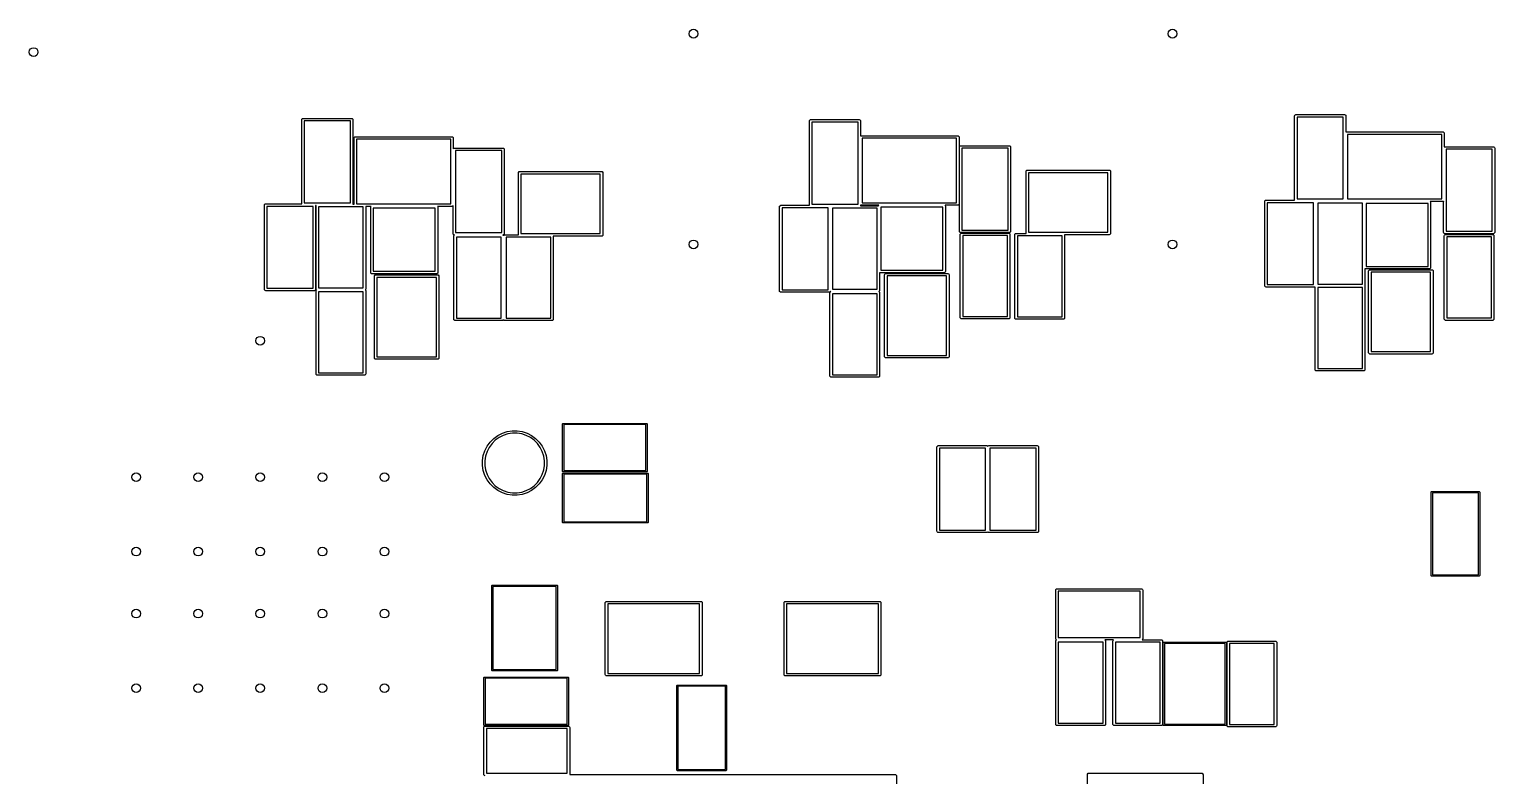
# Model space of a CAD drawing. Header units: inches. Extents: x 0.38 to 5.4, y 0.12 to 3.23.
# Drawn here: x 0.383 to 2.707, y 1.942 to 3.126 of the extents above; entities that cross this region are included whole.
import ezdxf

# ---------------------------------------------------------------- set-up
doc = ezdxf.new("R2010")
doc.units = ezdxf.units.IN
doc.header["$MEASUREMENT"] = 0
doc.layers.add('BLACK', color=250, linetype='CONTINUOUS')

msp = doc.modelspace()

# ---------------------------------------------------------------- linework, layer by layer
at = {"layer": 'BLACK', "linetype": 'CONTINUOUS'}
for p, q in [((0.8152, 2.9825), (0.8153, 2.9833)), ((0.8152, 2.8492), (0.8152, 2.9825)), ((0.8153, 2.9833), (0.8164, 2.9843)), ((0.8164, 2.9843), (0.8172, 2.9845)), ((0.8172, 2.9845), (0.8943, 2.9845)), ((0.8191, 2.9806), (0.8191, 2.8506)), ((0.8924, 2.9806), (0.8191, 2.9806)), ((0.8924, 2.8506), (0.8924, 2.9806)), ((0.8943, 2.9845), (0.8951, 2.9843)), ((0.8951, 2.9843), (0.8961, 2.9833)), ((0.8961, 2.9833), (0.8963, 2.9825)), ((0.8963, 2.9825), (0.8963, 2.8487)), ((1.6203, 2.9807), (1.6205, 2.9815)), ((1.6203, 2.8469), (1.6203, 2.9807)), ((1.6205, 2.9815), (1.6215, 2.9826)), ((1.6215, 2.9826), (1.6223, 2.9827)), ((1.6223, 2.9827), (1.6994, 2.9827)), ((1.6243, 2.9788), (1.6243, 2.8489)), ((1.6975, 2.9788), (1.6243, 2.9788)), ((1.6975, 2.8489), (1.6975, 2.9788)), ((1.6994, 2.9827), (1.7002, 2.9826)), ((1.7002, 2.9826), (1.7013, 2.9815)), ((1.7013, 2.9815), (1.7014, 2.9807)), ((1.7014, 2.9807), (1.7014, 2.9569)), ((2.39, 2.9888), (2.3901, 2.9896)), ((2.39, 2.855), (2.39, 2.9888)), ((2.3901, 2.9896), (2.3912, 2.9906)), ((2.3912, 2.9906), (2.392, 2.9908)), ((2.392, 2.9908), (2.4691, 2.9908)), ((2.3939, 2.9869), (2.3939, 2.8569)), ((2.4672, 2.9869), (2.3939, 2.9869)), ((2.4672, 2.8569), (2.4672, 2.9869)), ((2.4691, 2.9908), (2.4699, 2.9906)), ((2.4699, 2.9906), (2.471, 2.9896)), ((2.471, 2.9896), (2.4711, 2.9888)), ((2.4711, 2.9888), (2.4711, 2.963)), ((0.8981, 2.9535), (0.8982, 2.9542)), ((0.8981, 2.8484), (0.8981, 2.9535)), ((0.8982, 2.9542), (0.8993, 2.9553)), ((0.8993, 2.9553), (0.9, 2.9555)), ((0.9, 2.9555), (1.0536, 2.9555)), ((1.0536, 2.9555), (1.0543, 2.9553)), ((1.0543, 2.9553), (1.0554, 2.9542)), ((1.0554, 2.9542), (1.0556, 2.9535)), ((1.0556, 2.9535), (1.0556, 2.9366)), ((1.7014, 2.9569), (1.7015, 2.957)), ((1.7015, 2.957), (1.7022, 2.9571)), ((1.7022, 2.9571), (1.8557, 2.9571)), ((1.7042, 2.9532), (1.7042, 2.8508)), ((1.8538, 2.9532), (1.7042, 2.9532)), ((1.8538, 2.8508), (1.8538, 2.9532)), ((1.8557, 2.9571), (1.8565, 2.957)), ((1.8565, 2.957), (1.8576, 2.9559)), ((1.8576, 2.9559), (1.8577, 2.9552)), ((1.8577, 2.9552), (1.8577, 2.8489)), ((2.4711, 2.9631), (2.4719, 2.9632)), ((2.4711, 2.963), (2.4711, 2.9631)), ((2.4719, 2.9632), (2.6254, 2.9632)), ((2.4739, 2.9593), (2.4739, 2.8569)), ((2.6235, 2.9593), (2.4739, 2.9593)), ((2.6235, 2.8569), (2.6235, 2.9593)), ((2.6254, 2.9632), (2.6262, 2.9631)), ((2.6262, 2.9631), (2.6273, 2.962)), ((2.6273, 2.962), (2.6274, 2.9613)), ((2.6274, 2.9613), (2.6274, 2.9394)), ((0.902, 2.9515), (0.902, 2.8492)), ((1.0516, 2.9515), (0.902, 2.9515)), ((1.0516, 2.8492), (1.0516, 2.9515)), ((1.0556, 2.9366), (1.0566, 2.9376)), ((1.0566, 2.9376), (1.0573, 2.9377)), ((1.0573, 2.9377), (1.1345, 2.9377)), ((1.0593, 2.9338), (1.0593, 2.8039)), ((1.1325, 2.9338), (1.0593, 2.9338)), ((1.1325, 2.8039), (1.1325, 2.9338)), ((1.1345, 2.9377), (1.1352, 2.9376)), ((1.1352, 2.9376), (1.1363, 2.9365)), ((1.1363, 2.9365), (1.1365, 2.9358)), ((1.1365, 2.9358), (1.1365, 2.8019)), ((1.8585, 2.9394), (1.8587, 2.9402)), ((1.8585, 2.8056), (1.8585, 2.9394)), ((1.8587, 2.9402), (1.8597, 2.9412)), ((1.8597, 2.9412), (1.8605, 2.9414)), ((1.8605, 2.9414), (1.9376, 2.9414)), ((1.8624, 2.9374), (1.8624, 2.8075)), ((1.9357, 2.9374), (1.8624, 2.9374)), ((1.9357, 2.8075), (1.9357, 2.9374)), ((1.9376, 2.9414), (1.9384, 2.9412)), ((1.9384, 2.9412), (1.9395, 2.9402)), ((1.9395, 2.9402), (1.9396, 2.9394)), ((1.9396, 2.9394), (1.9396, 2.8056)), ((2.6274, 2.9395), (2.6282, 2.9396)), ((2.6274, 2.9394), (2.6274, 2.9395)), ((2.6282, 2.9396), (2.7054, 2.9396)), ((2.6302, 2.9357), (2.6302, 2.8057)), ((2.7034, 2.9357), (2.6302, 2.9357)), ((2.7034, 2.8057), (2.7034, 2.9357)), ((2.7054, 2.9396), (2.7061, 2.9395)), ((2.7061, 2.9395), (2.7072, 2.9384)), ((2.7072, 2.9384), (2.7073, 2.9376)), ((2.7073, 2.9376), (2.7073, 2.8038)), ((1.1589, 2.8984), (1.159, 2.8991)), ((1.1589, 2.8001), (1.1589, 2.8984)), ((1.159, 2.8991), (1.1601, 2.9002)), ((1.1601, 2.9002), (1.1609, 2.9003)), ((1.1609, 2.9003), (1.2908, 2.9003)), ((1.1628, 2.8964), (1.1628, 2.8019)), ((1.2888, 2.8964), (1.1628, 2.8964)), ((1.2888, 2.8019), (1.2888, 2.8964)), ((1.2908, 2.9003), (1.2915, 2.9002)), ((1.2915, 2.9002), (1.2926, 2.8991)), ((1.2926, 2.8991), (1.2928, 2.8984)), ((1.2928, 2.8984), (1.2928, 2.7999)), ((1.964, 2.9005), (1.9642, 2.9013)), ((1.964, 2.8023), (1.964, 2.9005)), ((1.9642, 2.9013), (1.9652, 2.9024)), ((1.9652, 2.9024), (1.966, 2.9025)), ((1.966, 2.9025), (2.0959, 2.9025)), ((1.968, 2.8986), (1.968, 2.8041)), ((2.0939, 2.8986), (1.968, 2.8986)), ((2.0939, 2.8041), (2.0939, 2.8986)), ((2.0959, 2.9025), (2.0967, 2.9024)), ((2.0967, 2.9024), (2.0977, 2.9013)), ((2.0977, 2.9013), (2.0979, 2.9005)), ((2.0979, 2.9005), (2.0979, 2.8021)), ((0.7561, 2.8472), (0.7563, 2.8479)), ((0.7561, 2.7133), (0.7561, 2.8472)), ((0.7563, 2.8479), (0.7574, 2.849)), ((0.7574, 2.849), (0.7581, 2.8492)), ((0.7581, 2.8492), (0.8152, 2.8492)), ((0.7601, 2.8452), (0.7601, 2.7153)), ((0.8333, 2.8452), (0.7601, 2.8452)), ((0.8191, 2.8506), (0.8924, 2.8506)), ((0.8333, 2.7153), (0.8333, 2.8452)), ((0.8381, 2.8467), (0.8372, 2.8467)), ((0.8372, 2.8467), (0.8372, 2.7133)), ((0.838, 2.8464), (0.8381, 2.8467)), ((0.838, 2.7141), (0.838, 2.8464)), ((0.842, 2.8444), (0.842, 2.7161)), ((0.9128, 2.8444), (0.842, 2.8444)), ((0.8963, 2.8487), (0.8962, 2.8484)), ((0.8962, 2.8484), (0.8981, 2.8484)), ((0.902, 2.8492), (1.0516, 2.8492)), ((0.9128, 2.7161), (0.9128, 2.8444)), ((0.9252, 2.8452), (0.9168, 2.8452)), ((0.9168, 2.8452), (0.9168, 2.7141)), ((0.9246, 2.844), (0.9248, 2.8448)), ((0.9246, 2.7401), (0.9246, 2.844)), ((0.9248, 2.8448), (0.9252, 2.8452)), ((0.9286, 2.8421), (0.9286, 2.7421)), ((1.027, 2.8421), (0.9286, 2.8421)), ((1.027, 2.7421), (1.027, 2.8421)), ((1.0536, 2.8452), (1.0304, 2.8452)), ((1.0304, 2.8452), (1.0308, 2.8448)), ((1.0308, 2.8448), (1.0309, 2.844)), ((1.0309, 2.844), (1.0309, 2.7401)), ((1.0543, 2.8454), (1.0536, 2.8452)), ((1.0554, 2.8464), (1.0543, 2.8454)), ((1.0554, 2.8019), (1.0554, 2.8464)), ((1.5731, 2.8449), (1.5732, 2.8457)), ((1.5731, 2.7111), (1.5731, 2.8449)), ((1.5732, 2.8457), (1.5743, 2.8467)), ((1.5743, 2.8467), (1.575, 2.8469)), ((1.575, 2.8469), (1.6203, 2.8469)), ((1.577, 2.843), (1.577, 2.713)), ((1.6502, 2.843), (1.577, 2.843)), ((1.6243, 2.8489), (1.6975, 2.8489)), ((1.6502, 2.713), (1.6502, 2.843)), ((1.6569, 2.8422), (1.6569, 2.7138)), ((1.7278, 2.8422), (1.6569, 2.8422)), ((1.7013, 2.8461), (1.7012, 2.8461)), ((1.7012, 2.8461), (1.7298, 2.8461)), ((1.7014, 2.8469), (1.7013, 2.8461)), ((1.7015, 2.847), (1.7014, 2.8471)), ((1.7014, 2.8471), (1.7014, 2.8469)), ((1.7022, 2.8469), (1.7015, 2.847)), ((1.7303, 2.8469), (1.7022, 2.8469)), ((1.7042, 2.8508), (1.8538, 2.8508)), ((1.7278, 2.7138), (1.7278, 2.8422)), ((1.7298, 2.8461), (1.7299, 2.8465)), ((1.7298, 2.8461), (1.7298, 2.8461)), ((1.7299, 2.8465), (1.7303, 2.8469)), ((1.7337, 2.8437), (1.7337, 2.7437)), ((1.8321, 2.8437), (1.7337, 2.8437)), ((1.8321, 2.7437), (1.8321, 2.8437)), ((1.8557, 2.8469), (1.8355, 2.8469)), ((1.8355, 2.8469), (1.8359, 2.8465)), ((1.8359, 2.8465), (1.8361, 2.8457)), ((1.8361, 2.8457), (1.8361, 2.7418)), ((1.8565, 2.847), (1.8557, 2.8469)), ((1.8576, 2.8481), (1.8565, 2.847)), ((1.8577, 2.8489), (1.8576, 2.8481)), ((2.3428, 2.853), (2.3429, 2.8537)), ((2.3428, 2.7191), (2.3428, 2.853)), ((2.3429, 2.8537), (2.344, 2.8548)), ((2.344, 2.8548), (2.3447, 2.855)), ((2.3447, 2.855), (2.39, 2.855)), ((2.3467, 2.851), (2.3467, 2.7211)), ((2.4199, 2.851), (2.3467, 2.851)), ((2.3939, 2.8569), (2.4672, 2.8569)), ((2.4199, 2.7211), (2.4199, 2.851)), ((2.4266, 2.8502), (2.4266, 2.7219)), ((2.4975, 2.8502), (2.4266, 2.8502)), ((2.4739, 2.8569), (2.6235, 2.8569)), ((2.4975, 2.7219), (2.4975, 2.8502)), ((2.5034, 2.8498), (2.5034, 2.7498)), ((2.6018, 2.8498), (2.5034, 2.8498)), ((2.6018, 2.7498), (2.6018, 2.8498)), ((2.6254, 2.853), (2.6052, 2.853)), ((2.6052, 2.853), (2.6056, 2.8526)), ((2.6056, 2.8526), (2.6057, 2.8518)), ((2.6057, 2.8518), (2.6057, 2.7479)), ((2.6262, 2.8531), (2.6254, 2.853)), ((2.6262, 2.8038), (2.6262, 2.8532)), ((2.6262, 2.8532), (2.6262, 2.8531)), ((1.0555, 2.8012), (1.0554, 2.8019)), ((1.0566, 2.8001), (1.0555, 2.8012)), ((1.0565, 2.7982), (1.0567, 2.7989)), ((1.0565, 2.6659), (1.0565, 2.7982)), ((1.0573, 2.7999), (1.0566, 2.8001)), ((1.0567, 2.7989), (1.0577, 2.7999)), ((1.0577, 2.7999), (1.0573, 2.7999)), ((1.0593, 2.8039), (1.1325, 2.8039)), ((1.0605, 2.7962), (1.0605, 2.6679)), ((1.1313, 2.7962), (1.0605, 2.7962)), ((1.1313, 2.6679), (1.1313, 2.7962)), ((1.1345, 2.7999), (1.1341, 2.7999)), ((1.1341, 2.7999), (1.1351, 2.7989)), ((1.1352, 2.8001), (1.1345, 2.7999)), ((1.1351, 2.7989), (1.1353, 2.7982)), ((1.1363, 2.8012), (1.1352, 2.8001)), ((1.1353, 2.7982), (1.1354, 2.7989)), ((1.1354, 2.7989), (1.1365, 2.8)), ((1.1365, 2.8019), (1.1363, 2.8012)), ((1.1365, 2.8), (1.1372, 2.8001)), ((1.1372, 2.8001), (1.1589, 2.8001)), ((1.1392, 2.7962), (1.1392, 2.6679)), ((1.2101, 2.7962), (1.1392, 2.7962)), ((1.1628, 2.8019), (1.2888, 2.8019)), ((1.2101, 2.6679), (1.2101, 2.7962)), ((1.2908, 2.798), (1.214, 2.798)), ((1.214, 2.798), (1.214, 2.6659)), ((1.2915, 2.7981), (1.2908, 2.798)), ((1.2926, 2.7992), (1.2915, 2.7981)), ((1.2928, 2.7999), (1.2926, 2.7992)), ((1.8587, 2.8048), (1.8585, 2.8056)), ((1.8597, 2.8037), (1.8587, 2.8048)), ((1.8605, 2.8036), (1.8597, 2.8037)), ((1.8597, 2.8008), (1.8598, 2.8016)), ((1.8597, 2.6685), (1.8597, 2.8008)), ((1.8598, 2.8016), (1.8609, 2.8026)), ((1.9376, 2.8036), (1.8605, 2.8036)), ((1.8609, 2.8026), (1.8617, 2.8028)), ((1.8617, 2.8028), (1.9365, 2.8028)), ((1.8624, 2.8075), (1.9357, 2.8075)), ((1.8636, 2.7989), (1.8636, 2.6705)), ((1.9345, 2.7989), (1.8636, 2.7989)), ((1.9345, 2.6705), (1.9345, 2.7989)), ((1.9365, 2.8028), (1.9372, 2.8026)), ((1.9372, 2.8026), (1.9383, 2.8016)), ((1.9384, 2.8037), (1.9376, 2.8036)), ((1.9383, 2.8016), (1.9384, 2.8008)), ((1.9395, 2.8048), (1.9384, 2.8037)), ((1.9384, 2.8008), (1.9384, 2.6685)), ((1.9396, 2.8056), (1.9395, 2.8048)), ((1.9463, 2.8003), (1.9464, 2.8011)), ((1.9463, 2.6681), (1.9463, 2.8003)), ((1.9464, 2.8011), (1.9475, 2.8022)), ((1.9475, 2.8022), (1.9483, 2.8023)), ((1.9483, 2.8023), (1.964, 2.8023)), ((1.9502, 2.7984), (1.9502, 2.67)), ((2.0211, 2.7984), (1.9502, 2.7984)), ((1.968, 2.8041), (2.0939, 2.8041)), ((2.0211, 2.67), (2.0211, 2.7984)), ((2.0959, 2.8001), (2.025, 2.8001)), ((2.025, 2.8001), (2.025, 2.6681)), ((2.0967, 2.8003), (2.0959, 2.8001)), ((2.0977, 2.8014), (2.0967, 2.8003)), ((2.0979, 2.8021), (2.0977, 2.8014)), ((2.6264, 2.803), (2.6262, 2.8038)), ((2.6274, 2.802), (2.6264, 2.803)), ((2.6282, 2.8018), (2.6274, 2.802)), ((2.6274, 2.7986), (2.6276, 2.7993)), ((2.6274, 2.6663), (2.6274, 2.7986)), ((2.6276, 2.7993), (2.6286, 2.8004)), ((2.7054, 2.8018), (2.6282, 2.8018)), ((2.6286, 2.8004), (2.6294, 2.8005)), ((2.6294, 2.8005), (2.7042, 2.8005)), ((2.6302, 2.8057), (2.7034, 2.8057)), ((2.6313, 2.7966), (2.6313, 2.6682)), ((2.7022, 2.7966), (2.6313, 2.7966)), ((2.7022, 2.6682), (2.7022, 2.7966)), ((2.7042, 2.8005), (2.7049, 2.8004)), ((2.7049, 2.8004), (2.706, 2.7993)), ((2.7061, 2.802), (2.7054, 2.8018)), ((2.706, 2.7993), (2.7061, 2.7986)), ((2.7072, 2.803), (2.7061, 2.802)), ((2.7061, 2.7986), (2.7061, 2.6663)), ((2.7073, 2.8038), (2.7072, 2.803)), ((1.7337, 2.7437), (1.8321, 2.7437)), ((2.6038, 2.7459), (2.5014, 2.7459)), ((2.5014, 2.7459), (2.5014, 2.7199)), ((2.5034, 2.7498), (2.6018, 2.7498)), ((2.5073, 2.7428), (2.5075, 2.7435)), ((2.5073, 2.6128), (2.5073, 2.7428)), ((2.5075, 2.7435), (2.5085, 2.7446)), ((2.5085, 2.7446), (2.5093, 2.7447)), ((2.5093, 2.7447), (2.6077, 2.7447)), ((2.6045, 2.7461), (2.6038, 2.7459)), ((2.6056, 2.7471), (2.6045, 2.7461)), ((2.6057, 2.7479), (2.6056, 2.7471)), ((2.6077, 2.7447), (2.6085, 2.7446)), ((2.6085, 2.7446), (2.6095, 2.7435)), ((2.6095, 2.7435), (2.6097, 2.7428)), ((2.6097, 2.7428), (2.6097, 2.6128)), ((0.9248, 2.7393), (0.9246, 2.7401)), ((0.9259, 2.7383), (0.9248, 2.7393)), ((0.9266, 2.7381), (0.9259, 2.7383)), ((1.029, 2.7381), (0.9266, 2.7381)), ((0.9286, 2.7421), (1.027, 2.7421)), ((0.9306, 2.7345), (0.9307, 2.7352)), ((0.9306, 2.6046), (0.9306, 2.7345)), ((0.9307, 2.7352), (0.9318, 2.7363)), ((0.9318, 2.7363), (0.9325, 2.7365)), ((0.9325, 2.7365), (1.0309, 2.7365)), ((0.9345, 2.7325), (0.9345, 2.6065)), ((1.029, 2.7325), (0.9345, 2.7325)), ((1.0297, 2.7383), (1.029, 2.7381)), ((1.029, 2.6065), (1.029, 2.7325)), ((1.0308, 2.7393), (1.0297, 2.7383)), ((1.0309, 2.7401), (1.0308, 2.7393)), ((1.0309, 2.7365), (1.0317, 2.7363)), ((1.0317, 2.7363), (1.0328, 2.7352)), ((1.0328, 2.7352), (1.0329, 2.7345)), ((1.0329, 2.7345), (1.0329, 2.6046)), ((1.8341, 2.7398), (1.7317, 2.7398)), ((1.7317, 2.7398), (1.7317, 2.7119)), ((1.7396, 2.7367), (1.7398, 2.7374)), ((1.7396, 2.6067), (1.7396, 2.7367)), ((1.7398, 2.7374), (1.7408, 2.7385)), ((1.7408, 2.7385), (1.7416, 2.7386)), ((1.7416, 2.7386), (1.84, 2.7386)), ((1.7435, 2.7347), (1.7435, 2.6087)), ((1.838, 2.7347), (1.7435, 2.7347)), ((1.8348, 2.74), (1.8341, 2.7398)), ((1.8359, 2.741), (1.8348, 2.74)), ((1.8361, 2.7418), (1.8359, 2.741)), ((1.838, 2.6087), (1.838, 2.7347)), ((1.84, 2.7386), (1.8408, 2.7385)), ((1.8408, 2.7385), (1.8418, 2.7374)), ((1.8418, 2.7374), (1.842, 2.7367)), ((1.842, 2.7367), (1.842, 2.6067)), ((2.3467, 2.7211), (2.4199, 2.7211)), ((2.4266, 2.7219), (2.4975, 2.7219)), ((2.5014, 2.7199), (2.5013, 2.7192)), ((2.5113, 2.7408), (2.5113, 2.6148)), ((2.6057, 2.7408), (2.5113, 2.7408)), ((2.6057, 2.6148), (2.6057, 2.7408)), ((0.7563, 2.7126), (0.7561, 2.7133)), ((0.7574, 2.7115), (0.7563, 2.7126)), ((0.7581, 2.7114), (0.7574, 2.7115)), ((0.8353, 2.7114), (0.7581, 2.7114)), ((0.7601, 2.7153), (0.8333, 2.7153)), ((0.836, 2.7115), (0.8353, 2.7114)), ((0.8371, 2.7126), (0.836, 2.7115)), ((0.8372, 2.7133), (0.8371, 2.7126)), ((0.8382, 2.7134), (0.838, 2.7141)), ((0.838, 2.7116), (0.8382, 2.7123)), ((0.838, 2.5793), (0.838, 2.7116)), ((0.8387, 2.7128), (0.8382, 2.7134)), ((0.8382, 2.7123), (0.8387, 2.7128)), ((0.842, 2.7161), (0.9128, 2.7161)), ((0.842, 2.7096), (0.842, 2.5812)), ((0.9128, 2.7096), (0.842, 2.7096)), ((0.9128, 2.5812), (0.9128, 2.7096)), ((0.9166, 2.7134), (0.9161, 2.7128)), ((0.9161, 2.7128), (0.9166, 2.7123)), ((0.9168, 2.7141), (0.9166, 2.7134)), ((0.9166, 2.7123), (0.9168, 2.7116)), ((0.9168, 2.7116), (0.9168, 2.5793)), ((1.5732, 2.7103), (1.5731, 2.7111)), ((1.5743, 2.7092), (1.5732, 2.7103)), ((1.575, 2.7091), (1.5743, 2.7092)), ((1.6522, 2.7091), (1.575, 2.7091)), ((1.577, 2.713), (1.6502, 2.713)), ((1.653, 2.7092), (1.6522, 2.7091)), ((1.654, 2.7103), (1.653, 2.7092)), ((1.653, 2.7083), (1.6531, 2.7091)), ((1.653, 2.576), (1.653, 2.7083)), ((1.6531, 2.7091), (1.6542, 2.7101)), ((1.6542, 2.7101), (1.654, 2.7103)), ((1.6569, 2.7138), (1.7278, 2.7138)), ((1.6569, 2.7063), (1.6569, 2.578)), ((1.7278, 2.7063), (1.6569, 2.7063)), ((1.7278, 2.578), (1.7278, 2.7063)), ((1.7316, 2.7111), (1.7306, 2.7101)), ((1.7306, 2.7101), (1.7316, 2.7091)), ((1.7317, 2.7119), (1.7316, 2.7111)), ((1.7316, 2.7091), (1.7317, 2.7083)), ((1.7317, 2.7083), (1.7317, 2.576)), ((2.3429, 2.7184), (2.3428, 2.7191)), ((2.344, 2.7173), (2.3429, 2.7184)), ((2.3447, 2.7172), (2.344, 2.7173)), ((2.4219, 2.7172), (2.3447, 2.7172)), ((2.4226, 2.7173), (2.4219, 2.7172)), ((2.4227, 2.7173), (2.4226, 2.7173)), ((2.4227, 2.5861), (2.4227, 2.7173)), ((2.4266, 2.7164), (2.4266, 2.588)), ((2.4975, 2.7164), (2.4266, 2.7164)), ((2.4975, 2.588), (2.4975, 2.7164)), ((2.5013, 2.7192), (2.5012, 2.7191)), ((2.5012, 2.7191), (2.5013, 2.7191)), ((2.5013, 2.7191), (2.5014, 2.7183)), ((2.5014, 2.7183), (2.5014, 2.5861)), ((1.0567, 2.6651), (1.0565, 2.6659)), ((1.0578, 2.6641), (1.0567, 2.6651)), ((1.0585, 2.6639), (1.0578, 2.6641)), ((1.1333, 2.6639), (1.0585, 2.6639)), ((1.0605, 2.6679), (1.1313, 2.6679)), ((1.1341, 2.6641), (1.1333, 2.6639)), ((1.1351, 2.6651), (1.1341, 2.6641)), ((1.1353, 2.6659), (1.1351, 2.6651)), ((1.1354, 2.6651), (1.1353, 2.6659)), ((1.1365, 2.6641), (1.1354, 2.6651)), ((1.1372, 2.6639), (1.1365, 2.6641)), ((1.212, 2.6639), (1.1372, 2.6639)), ((1.1392, 2.6679), (1.2101, 2.6679)), ((1.2128, 2.6641), (1.212, 2.6639)), ((1.2139, 2.6651), (1.2128, 2.6641)), ((1.214, 2.6659), (1.2139, 2.6651)), ((1.8598, 2.6678), (1.8597, 2.6685)), ((1.8609, 2.6667), (1.8598, 2.6678)), ((1.8617, 2.6666), (1.8609, 2.6667)), ((1.9365, 2.6666), (1.8617, 2.6666)), ((1.8636, 2.6705), (1.9345, 2.6705)), ((1.9372, 2.6667), (1.9365, 2.6666)), ((1.9383, 2.6678), (1.9372, 2.6667)), ((1.9384, 2.6685), (1.9383, 2.6678)), ((1.9464, 2.6673), (1.9463, 2.6681)), ((1.9475, 2.6662), (1.9464, 2.6673)), ((1.9483, 2.6661), (1.9475, 2.6662)), ((2.0231, 2.6661), (1.9483, 2.6661)), ((1.9502, 2.67), (2.0211, 2.67)), ((2.0238, 2.6662), (2.0231, 2.6661)), ((2.0249, 2.6673), (2.0238, 2.6662)), ((2.025, 2.6681), (2.0249, 2.6673)), ((2.6276, 2.6655), (2.6274, 2.6663)), ((2.6286, 2.6645), (2.6276, 2.6655)), ((2.6294, 2.6643), (2.6286, 2.6645)), ((2.7042, 2.6643), (2.6294, 2.6643)), ((2.6313, 2.6682), (2.7022, 2.6682)), ((2.7049, 2.6645), (2.7042, 2.6643)), ((2.706, 2.6655), (2.7049, 2.6645)), ((2.7061, 2.6663), (2.706, 2.6655)), ((0.9307, 2.6038), (0.9306, 2.6046)), ((0.9318, 2.6027), (0.9307, 2.6038)), ((0.9345, 2.6065), (1.029, 2.6065)), ((1.0328, 2.6038), (1.0317, 2.6027)), ((1.0329, 2.6046), (1.0328, 2.6038)), ((1.7398, 2.606), (1.7396, 2.6067)), ((1.7408, 2.6049), (1.7398, 2.606)), ((1.7416, 2.6048), (1.7408, 2.6049)), ((1.84, 2.6048), (1.7416, 2.6048)), ((1.7435, 2.6087), (1.838, 2.6087)), ((1.8408, 2.6049), (1.84, 2.6048)), ((1.8418, 2.606), (1.8408, 2.6049)), ((1.842, 2.6067), (1.8418, 2.606)), ((2.5075, 2.6121), (2.5073, 2.6128)), ((2.5085, 2.611), (2.5075, 2.6121)), ((2.5093, 2.6109), (2.5085, 2.611)), ((2.6077, 2.6109), (2.5093, 2.6109)), ((2.5113, 2.6148), (2.6057, 2.6148)), ((2.6085, 2.611), (2.6077, 2.6109)), ((2.6095, 2.6121), (2.6085, 2.611)), ((2.6097, 2.6128), (2.6095, 2.6121)), ((0.842, 2.5812), (0.9128, 2.5812)), ((0.9325, 2.6026), (0.9318, 2.6027)), ((1.0309, 2.6026), (0.9325, 2.6026)), ((1.0317, 2.6027), (1.0309, 2.6026)), ((2.4228, 2.5853), (2.4227, 2.5861)), ((2.4239, 2.5842), (2.4228, 2.5853)), ((2.4246, 2.5841), (2.4239, 2.5842)), ((2.4994, 2.5841), (2.4246, 2.5841)), ((2.4266, 2.588), (2.4975, 2.588)), ((2.5002, 2.5842), (2.4994, 2.5841)), ((2.5013, 2.5853), (2.5002, 2.5842)), ((2.5014, 2.5861), (2.5013, 2.5853)), ((0.8382, 2.5785), (0.838, 2.5793)), ((0.8392, 2.5775), (0.8382, 2.5785)), ((0.84, 2.5773), (0.8392, 2.5775)), ((0.9148, 2.5773), (0.84, 2.5773)), ((0.9156, 2.5775), (0.9148, 2.5773)), ((0.9166, 2.5785), (0.9156, 2.5775)), ((0.9168, 2.5793), (0.9166, 2.5785)), ((1.6531, 2.5753), (1.653, 2.576)), ((1.6542, 2.5742), (1.6531, 2.5753)), ((1.655, 2.5741), (1.6542, 2.5742)), ((1.7298, 2.5741), (1.655, 2.5741)), ((1.6569, 2.578), (1.7278, 2.578)), ((1.7305, 2.5742), (1.7298, 2.5741)), ((1.7316, 2.5753), (1.7305, 2.5742)), ((1.7317, 2.576), (1.7316, 2.5753)), ((1.1334, 2.4853), (1.141, 2.4878)), ((1.141, 2.4878), (1.149, 2.4891)), ((1.149, 2.4891), (1.157, 2.4891)), ((1.157, 2.4891), (1.1649, 2.4878)), ((1.1649, 2.4878), (1.1726, 2.4853)), ((1.2288, 2.4998), (1.2289, 2.5002)), ((1.2288, 2.425), (1.2288, 2.4998)), ((1.2289, 2.5002), (1.2294, 2.5008)), ((1.2294, 2.5008), (1.2298, 2.5008)), ((1.2298, 2.5008), (1.362, 2.5008)), ((1.2307, 2.4989), (1.2307, 2.426)), ((1.3611, 2.4989), (1.2307, 2.4989)), ((1.3611, 2.426), (1.3611, 2.4989)), ((1.362, 2.5008), (1.3624, 2.5008)), ((1.3624, 2.5008), (1.363, 2.5002)), ((1.363, 2.5002), (1.363, 2.4998)), ((1.363, 2.4998), (1.363, 2.425)), ((1.1057, 2.4576), (1.1094, 2.4648)), ((1.1094, 2.4648), (1.1141, 2.4713)), ((1.117, 2.4688), (1.1126, 2.4628)), ((1.1141, 2.4713), (1.1198, 2.4769)), ((1.1222, 2.4741), (1.117, 2.4688)), ((1.1198, 2.4769), (1.1263, 2.4817)), ((1.1282, 2.4784), (1.1222, 2.4741)), ((1.1263, 2.4817), (1.1334, 2.4853)), ((1.1349, 2.4818), (1.1282, 2.4784)), ((1.1419, 2.4841), (1.1349, 2.4818)), ((1.1493, 2.4853), (1.1419, 2.4841)), ((1.1567, 2.4853), (1.1493, 2.4853)), ((1.1641, 2.4841), (1.1567, 2.4853)), ((1.1711, 2.4818), (1.1641, 2.4841)), ((1.1778, 2.4784), (1.1711, 2.4818)), ((1.1726, 2.4853), (1.1797, 2.4817)), ((1.1838, 2.4741), (1.1778, 2.4784)), ((1.1797, 2.4817), (1.1862, 2.4769)), ((1.189, 2.4688), (1.1838, 2.4741)), ((1.1862, 2.4769), (1.1919, 2.4713)), ((1.1934, 2.4628), (1.189, 2.4688)), ((1.1919, 2.4713), (1.1966, 2.4648)), ((1.1966, 2.4648), (1.2003, 2.4576)), ((1.8227, 2.4636), (1.8228, 2.4644)), ((1.8228, 2.4644), (1.8239, 2.4654)), ((1.8239, 2.4654), (1.8246, 2.4656)), ((1.8246, 2.4656), (1.9018, 2.4656)), ((1.9018, 2.4656), (1.9026, 2.4654)), ((1.9026, 2.4654), (1.9033, 2.4647)), ((1.9033, 2.4647), (1.904, 2.4654)), ((1.904, 2.4654), (1.9048, 2.4656)), ((1.9048, 2.4656), (1.9819, 2.4656)), ((1.9819, 2.4656), (1.9827, 2.4654)), ((1.9827, 2.4654), (1.9837, 2.4644)), ((1.9837, 2.4644), (1.9839, 2.4636)), ((1.102, 2.442), (1.1032, 2.45)), ((1.102, 2.4417), (1.102, 2.442)), ((1.102, 2.434), (1.102, 2.4417)), ((1.1032, 2.45), (1.1057, 2.4576)), ((1.1069, 2.4491), (1.1057, 2.4417)), ((1.1057, 2.4417), (1.1057, 2.4343)), ((1.1092, 2.4562), (1.1069, 2.4491)), ((1.1126, 2.4628), (1.1092, 2.4562)), ((1.1968, 2.4562), (1.1934, 2.4628)), ((1.1991, 2.4491), (1.1968, 2.4562)), ((1.2002, 2.4417), (1.1991, 2.4491)), ((1.2002, 2.4343), (1.2002, 2.4417)), ((1.2003, 2.4576), (1.2028, 2.45)), ((1.2028, 2.45), (1.204, 2.442)), ((1.204, 2.442), (1.204, 2.434)), ((1.8227, 2.3298), (1.8227, 2.4636)), ((1.8266, 2.4617), (1.8266, 2.3317)), ((1.8998, 2.4617), (1.8266, 2.4617)), ((1.8998, 2.3317), (1.8998, 2.4617)), ((1.9067, 2.4617), (1.9067, 2.3317)), ((1.98, 2.4617), (1.9067, 2.4617)), ((1.98, 2.3317), (1.98, 2.4617)), ((1.9839, 2.4636), (1.9839, 2.3298)), ((1.1032, 2.4261), (1.102, 2.434)), ((1.1057, 2.4184), (1.1032, 2.4261)), ((1.1057, 2.4343), (1.1069, 2.427)), ((1.1094, 2.4113), (1.1057, 2.4184)), ((1.1069, 2.427), (1.1092, 2.4199)), ((1.1092, 2.4199), (1.1126, 2.4133)), ((1.1934, 2.4133), (1.1968, 2.4199)), ((1.2003, 2.4184), (1.1966, 2.4113)), ((1.1968, 2.4199), (1.1991, 2.427)), ((1.1991, 2.427), (1.2002, 2.4343)), ((1.2028, 2.4261), (1.2003, 2.4184)), ((1.204, 2.434), (1.2028, 2.4261)), ((1.2289, 2.4247), (1.2288, 2.425)), ((1.2288, 2.4211), (1.2289, 2.4215)), ((1.2288, 2.3439), (1.2288, 2.4211)), ((1.2294, 2.4241), (1.2289, 2.4247)), ((1.2289, 2.4215), (1.2294, 2.422)), ((1.2298, 2.4241), (1.2294, 2.4241)), ((1.2294, 2.422), (1.2298, 2.4221)), ((1.362, 2.4241), (1.2298, 2.4241)), ((1.2298, 2.4221), (1.3636, 2.4221)), ((1.2307, 2.426), (1.3611, 2.426)), ((1.2307, 2.4201), (1.2307, 2.3449)), ((1.3626, 2.4201), (1.2307, 2.4201)), ((1.3624, 2.4241), (1.362, 2.4241)), ((1.363, 2.4247), (1.3624, 2.4241)), ((1.3626, 2.3449), (1.3626, 2.4201)), ((1.363, 2.425), (1.363, 2.4247)), ((1.3636, 2.4221), (1.364, 2.422)), ((1.364, 2.422), (1.3645, 2.4215)), ((1.3645, 2.4215), (1.3646, 2.4211)), ((1.3646, 2.4211), (1.3646, 2.3439)), ((1.1141, 2.4048), (1.1094, 2.4113)), ((1.1126, 2.4133), (1.117, 2.4073)), ((1.1198, 2.3991), (1.1141, 2.4048)), ((1.117, 2.4073), (1.1222, 2.402)), ((1.1263, 2.3944), (1.1198, 2.3991)), ((1.1222, 2.402), (1.1282, 2.3976)), ((1.1334, 2.3907), (1.1263, 2.3944)), ((1.1282, 2.3976), (1.1349, 2.3942)), ((1.1349, 2.3942), (1.1419, 2.392)), ((1.1641, 2.392), (1.1711, 2.3942)), ((1.1711, 2.3942), (1.1778, 2.3976)), ((1.1797, 2.3944), (1.1726, 2.3907)), ((1.1778, 2.3976), (1.1838, 2.402)), ((1.1862, 2.3991), (1.1797, 2.3944)), ((1.1838, 2.402), (1.189, 2.4073)), ((1.1919, 2.4048), (1.1862, 2.3991)), ((1.189, 2.4073), (1.1934, 2.4133)), ((1.1966, 2.4113), (1.1919, 2.4048)), ((1.141, 2.3883), (1.1334, 2.3907)), ((1.149, 2.387), (1.141, 2.3883)), ((1.1419, 2.392), (1.1493, 2.3908)), ((1.157, 2.387), (1.149, 2.387)), ((1.1493, 2.3908), (1.1567, 2.3908)), ((1.1567, 2.3908), (1.1641, 2.392)), ((1.1649, 2.3883), (1.157, 2.387)), ((1.1726, 2.3907), (1.1649, 2.3883)), ((2.6067, 2.392), (2.6068, 2.3923)), ((2.6067, 2.2597), (2.6067, 2.392)), ((2.6068, 2.3923), (2.6073, 2.3929)), ((2.6073, 2.3929), (2.6077, 2.393)), ((2.6077, 2.393), (2.6825, 2.393)), ((2.6087, 2.391), (2.6087, 2.2607)), ((2.6815, 2.391), (2.6087, 2.391)), ((2.6815, 2.2607), (2.6815, 2.391)), ((2.6825, 2.393), (2.6829, 2.3929)), ((2.6829, 2.3929), (2.6834, 2.3923)), ((2.6834, 2.3923), (2.6835, 2.392)), ((2.6835, 2.392), (2.6835, 2.2597)), ((1.2289, 2.3436), (1.2288, 2.3439)), ((1.2294, 2.343), (1.2289, 2.3436)), ((1.2298, 2.343), (1.2294, 2.343)), ((1.3636, 2.343), (1.2298, 2.343)), ((1.2307, 2.3449), (1.3626, 2.3449)), ((1.364, 2.343), (1.3636, 2.343)), ((1.3645, 2.3436), (1.364, 2.343)), ((1.3646, 2.3439), (1.3645, 2.3436)), ((1.8228, 2.329), (1.8227, 2.3298)), ((1.8239, 2.3279), (1.8228, 2.329)), ((1.8246, 2.3278), (1.8239, 2.3279)), ((1.9018, 2.3278), (1.8246, 2.3278)), ((1.8266, 2.3317), (1.8998, 2.3317)), ((1.9026, 2.3279), (1.9018, 2.3278)), ((1.9033, 2.3287), (1.9026, 2.3279)), ((1.904, 2.3279), (1.9033, 2.3287)), ((1.9048, 2.3278), (1.904, 2.3279)), ((1.9819, 2.3278), (1.9048, 2.3278)), ((1.9067, 2.3317), (1.98, 2.3317)), ((1.9827, 2.3279), (1.9819, 2.3278)), ((1.9837, 2.329), (1.9827, 2.3279)), ((1.9839, 2.3298), (1.9837, 2.329)), ((2.6068, 2.2593), (2.6067, 2.2597)), ((2.6073, 2.2588), (2.6068, 2.2593)), ((2.6077, 2.2587), (2.6073, 2.2588)), ((2.6825, 2.2587), (2.6077, 2.2587)), ((2.6087, 2.2607), (2.6815, 2.2607)), ((2.6829, 2.2588), (2.6825, 2.2587)), ((2.6834, 2.2593), (2.6829, 2.2588)), ((2.6835, 2.2597), (2.6834, 2.2593)), ((1.1166, 2.2435), (1.1172, 2.2441)), ((1.1166, 2.2431), (1.1166, 2.2435)), ((1.1166, 2.1093), (1.1166, 2.2431)), ((1.1172, 2.2441), (1.1176, 2.2441)), ((1.1176, 2.2441), (1.2199, 2.2441)), ((1.1185, 2.2422), (1.1185, 2.1103)), ((1.2189, 2.2422), (1.1185, 2.2422)), ((1.2189, 2.1103), (1.2189, 2.2422)), ((1.2199, 2.2441), (1.2203, 2.2441)), ((1.2203, 2.2441), (1.2208, 2.2435)), ((1.2208, 2.2435), (1.2209, 2.2431)), ((1.2209, 2.2431), (1.2209, 2.1093)), ((2.0113, 2.2365), (2.0114, 2.2372)), ((2.0113, 2.1593), (2.0113, 2.2365)), ((2.0114, 2.2372), (2.0125, 2.2383)), ((2.0125, 2.2383), (2.0132, 2.2384)), ((2.0132, 2.2384), (2.1471, 2.2384)), ((2.0152, 2.2345), (2.0152, 2.1613)), ((2.1451, 2.2345), (2.0152, 2.2345)), ((2.1451, 2.1613), (2.1451, 2.2345)), ((2.1471, 2.2384), (2.1478, 2.2383)), ((2.1478, 2.2383), (2.1489, 2.2372)), ((2.1489, 2.2372), (2.1491, 2.2365)), ((2.1491, 2.2365), (2.1491, 2.1593)), ((1.2967, 2.2166), (1.2968, 2.2173)), ((1.2967, 2.1024), (1.2967, 2.2166)), ((1.2968, 2.2173), (1.2979, 2.2184)), ((1.2979, 2.2184), (1.2987, 2.2185)), ((1.2987, 2.2185), (1.4483, 2.2185)), ((1.3006, 2.2146), (1.3006, 2.1044)), ((1.4463, 2.2146), (1.3006, 2.2146)), ((1.4463, 2.1044), (1.4463, 2.2146)), ((1.4483, 2.2185), (1.449, 2.2184)), ((1.449, 2.2184), (1.4501, 2.2173)), ((1.4501, 2.2173), (1.4502, 2.2166)), ((1.4502, 2.2166), (1.4502, 2.1024)), ((1.5802, 2.2166), (1.5803, 2.2173)), ((1.5802, 2.1024), (1.5802, 2.2166)), ((1.5803, 2.2173), (1.5814, 2.2184)), ((1.5814, 2.2184), (1.5821, 2.2185)), ((1.5821, 2.2185), (1.7317, 2.2185)), ((1.5841, 2.2146), (1.5841, 2.1044)), ((1.7298, 2.2146), (1.5841, 2.2146)), ((1.7298, 2.1044), (1.7298, 2.2146)), ((1.7317, 2.2185), (1.7325, 2.2184)), ((1.7325, 2.2184), (1.7336, 2.2173)), ((1.7336, 2.2173), (1.7337, 2.2166)), ((1.7337, 2.2166), (1.7337, 2.1024)), ((2.0114, 2.1585), (2.0113, 2.1593)), ((2.0113, 2.1557), (2.0114, 2.1565)), ((2.0113, 2.0235), (2.0113, 2.1557)), ((2.0124, 2.1575), (2.0114, 2.1585)), ((2.0114, 2.1565), (2.0124, 2.1575)), ((2.0152, 2.1613), (2.1451, 2.1613)), ((2.0152, 2.1538), (2.0152, 2.0254)), ((2.0861, 2.1538), (2.0152, 2.1538)), ((2.0861, 2.0254), (2.0861, 2.1538)), ((2.1028, 2.1573), (2.089, 2.1573)), ((2.089, 2.1573), (2.0899, 2.1565)), ((2.0899, 2.1565), (2.09, 2.1557)), ((2.09, 2.1557), (2.09, 2.0235)), ((2.1018, 2.1557), (2.102, 2.1565)), ((2.1018, 2.0235), (2.1018, 2.1557)), ((2.102, 2.1565), (2.1028, 2.1573)), ((2.1057, 2.1538), (2.1057, 2.0254)), ((2.1766, 2.1538), (2.1057, 2.1538)), ((2.1489, 2.1585), (2.1481, 2.1577)), ((2.1481, 2.1577), (2.1786, 2.1577)), ((2.1491, 2.1593), (2.1489, 2.1585)), ((2.1766, 2.0254), (2.1766, 2.1538)), ((2.1786, 2.1577), (2.1793, 2.1576)), ((2.1793, 2.1576), (2.1804, 2.1565)), ((2.1804, 2.1565), (2.1806, 2.1557)), ((2.1806, 2.1557), (2.1806, 2.0235)), ((2.1815, 2.1526), (2.1816, 2.153)), ((2.1815, 2.0227), (2.1815, 2.1526)), ((2.1816, 2.153), (2.1821, 2.1535)), ((2.1821, 2.1535), (2.1825, 2.1536)), ((2.1825, 2.1536), (2.2809, 2.1536)), ((2.1835, 2.1516), (2.1835, 2.0237)), ((2.28, 2.1516), (2.1835, 2.1516)), ((2.28, 2.0237), (2.28, 2.1516)), ((2.2809, 2.1536), (2.2813, 2.1535)), ((2.2813, 2.1535), (2.2819, 2.153)), ((2.2819, 2.153), (2.2819, 2.1526)), ((2.2819, 2.1526), (2.2819, 2.0227)), ((2.2829, 2.1538), (2.2831, 2.1545)), ((2.2829, 2.0215), (2.2829, 2.1538)), ((2.2831, 2.1545), (2.2841, 2.1556)), ((2.2841, 2.1556), (2.2849, 2.1557)), ((2.2849, 2.1557), (2.3597, 2.1557)), ((2.2869, 2.1518), (2.2869, 2.0235)), ((2.3577, 2.1518), (2.2869, 2.1518)), ((2.3577, 2.0235), (2.3577, 2.1518)), ((2.3597, 2.1557), (2.3604, 2.1556)), ((2.3604, 2.1556), (2.3615, 2.1545)), ((2.3615, 2.1545), (2.3617, 2.1538)), ((2.3617, 2.1538), (2.3617, 2.0215)), ((1.1041, 2.0979), (1.1047, 2.0984)), ((1.1041, 2.0975), (1.1041, 2.0979)), ((1.1041, 2.0227), (1.1041, 2.0975)), ((1.1047, 2.0984), (1.1051, 2.0985)), ((1.1051, 2.0985), (1.2373, 2.0985)), ((1.106, 2.0965), (1.106, 2.0237)), ((1.2364, 2.0965), (1.106, 2.0965)), ((1.1166, 2.1089), (1.1166, 2.1093)), ((1.1172, 2.1084), (1.1166, 2.1089)), ((1.1176, 2.1083), (1.1172, 2.1084)), ((1.2199, 2.1083), (1.1176, 2.1083)), ((1.1185, 2.1103), (1.2189, 2.1103)), ((1.2203, 2.1084), (1.2199, 2.1083)), ((1.2208, 2.1089), (1.2203, 2.1084)), ((1.2209, 2.1093), (1.2208, 2.1089)), ((1.2364, 2.0237), (1.2364, 2.0965)), ((1.2373, 2.0985), (1.2377, 2.0984)), ((1.2377, 2.0984), (1.2383, 2.0979)), ((1.2383, 2.0979), (1.2383, 2.0975)), ((1.2383, 2.0975), (1.2383, 2.0227)), ((1.2968, 2.1016), (1.2967, 2.1024)), ((1.2979, 2.1006), (1.2968, 2.1016)), ((1.2987, 2.1004), (1.2979, 2.1006)), ((1.4483, 2.1004), (1.2987, 2.1004)), ((1.3006, 2.1044), (1.4463, 2.1044)), ((1.449, 2.1006), (1.4483, 2.1004)), ((1.4501, 2.1016), (1.449, 2.1006)), ((1.4502, 2.1024), (1.4501, 2.1016)), ((1.5803, 2.1016), (1.5802, 2.1024)), ((1.5814, 2.1006), (1.5803, 2.1016)), ((1.5821, 2.1004), (1.5814, 2.1006)), ((1.7317, 2.1004), (1.5821, 2.1004)), ((1.5841, 2.1044), (1.7298, 2.1044)), ((1.7325, 2.1006), (1.7317, 2.1004)), ((1.7336, 2.1016), (1.7325, 2.1006)), ((1.7337, 2.1024), (1.7336, 2.1016)), ((1.41, 2.0848), (1.4101, 2.0852)), ((1.41, 1.9509), (1.41, 2.0848)), ((1.4101, 2.0852), (1.4106, 2.0857)), ((1.4106, 2.0857), (1.411, 2.0858)), ((1.411, 2.0858), (1.4881, 2.0858)), ((1.4119, 2.0838), (1.4119, 1.9519)), ((1.4871, 2.0838), (1.4119, 2.0838)), ((1.4871, 1.9519), (1.4871, 2.0838)), ((1.4881, 2.0858), (1.4885, 2.0857)), ((1.4885, 2.0857), (1.489, 2.0852)), ((1.489, 2.0852), (1.4891, 2.0848)), ((1.4891, 2.0848), (1.4891, 1.9509)), ((1.1041, 2.0223), (1.1041, 2.0227)), ((1.1047, 2.0218), (1.1041, 2.0223)), ((1.106, 2.0237), (1.2364, 2.0237)), ((1.2383, 2.0223), (1.2377, 2.0218)), ((1.2383, 2.0227), (1.2383, 2.0223)), ((2.0114, 2.0227), (2.0113, 2.0235)), ((2.0125, 2.0216), (2.0114, 2.0227)), ((2.0152, 2.0254), (2.0861, 2.0254)), ((2.0899, 2.0227), (2.0888, 2.0216)), ((2.09, 2.0235), (2.0899, 2.0227)), ((2.102, 2.0227), (2.1018, 2.0235)), ((2.103, 2.0216), (2.102, 2.0227)), ((2.1057, 2.0254), (2.1766, 2.0254)), ((2.1804, 2.0227), (2.1793, 2.0216)), ((2.1806, 2.0235), (2.1804, 2.0227)), ((2.1816, 2.0223), (2.1815, 2.0227)), ((2.1821, 2.0218), (2.1816, 2.0223)), ((2.1835, 2.0237), (2.28, 2.0237)), ((2.2819, 2.0223), (2.2813, 2.0218)), ((2.2819, 2.0227), (2.2819, 2.0223)), ((2.2869, 2.0235), (2.3577, 2.0235)), ((1.1041, 2.0187), (1.1042, 2.0195)), ((1.1041, 1.9439), (1.1041, 2.0187)), ((1.1042, 2.0195), (1.1053, 2.0206)), ((1.1051, 2.0217), (1.1047, 2.0218)), ((1.2373, 2.0217), (1.1051, 2.0217)), ((1.1053, 2.0206), (1.106, 2.0207)), ((1.106, 2.0207), (1.2383, 2.0207)), ((1.108, 2.0168), (1.108, 1.9459)), ((1.2364, 2.0168), (1.108, 2.0168)), ((1.2364, 1.9459), (1.2364, 2.0168)), ((1.2377, 2.0218), (1.2373, 2.0217)), ((1.2383, 2.0207), (1.2391, 2.0206)), ((1.2391, 2.0206), (1.2401, 2.0195)), ((1.2401, 2.0195), (1.2403, 2.0187)), ((1.2403, 2.0187), (1.2403, 1.9441)), ((2.0132, 2.0215), (2.0125, 2.0216)), ((2.088, 2.0215), (2.0132, 2.0215)), ((2.0888, 2.0216), (2.088, 2.0215)), ((2.1038, 2.0215), (2.103, 2.0216)), ((2.1786, 2.0215), (2.1038, 2.0215)), ((2.1793, 2.0216), (2.1786, 2.0215)), ((2.1825, 2.0217), (2.1821, 2.0218)), ((2.2809, 2.0217), (2.1825, 2.0217)), ((2.2813, 2.0218), (2.2809, 2.0217)), ((2.2831, 2.0207), (2.2829, 2.0215)), ((2.2841, 2.0197), (2.2831, 2.0207)), ((2.2849, 2.0195), (2.2841, 2.0197)), ((2.3597, 2.0195), (2.2849, 2.0195)), ((2.3604, 2.0197), (2.3597, 2.0195)), ((2.3615, 2.0207), (2.3604, 2.0197)), ((2.3617, 2.0215), (2.3615, 2.0207)), ((1.1042, 1.9432), (1.1041, 1.9439)), ((1.1053, 1.9421), (1.1042, 1.9432)), ((1.106, 1.942), (1.1053, 1.9421)), ((1.108, 1.9459), (1.2364, 1.9459)), ((1.2403, 1.9441), (1.7563, 1.9441)), ((1.4101, 1.9506), (1.41, 1.9509)), ((1.4106, 1.95), (1.4101, 1.9506)), ((1.411, 1.9499), (1.4106, 1.95)), ((1.4881, 1.9499), (1.411, 1.9499)), ((1.4119, 1.9519), (1.4871, 1.9519)), ((1.4885, 1.95), (1.4881, 1.9499)), ((1.489, 1.9506), (1.4885, 1.95)), ((1.4891, 1.9509), (1.489, 1.9506)), ((1.7563, 1.9441), (1.7571, 1.944)), ((1.7571, 1.944), (1.7582, 1.9429)), ((1.7582, 1.9429), (1.7583, 1.9422)), ((1.7583, 1.9422), (1.7583, 1.4146)), ((2.0613, 1.9439), (2.0614, 1.9447)), ((2.0613, 1.7746), (2.0613, 1.9439)), ((2.0614, 1.9447), (2.0625, 1.9458)), ((2.0625, 1.9458), (2.0632, 1.9459)), ((2.0632, 1.9459), (2.2428, 1.9459)), ((2.2428, 1.9459), (2.2435, 1.9458)), ((2.2435, 1.9458), (2.2446, 1.9447)), ((2.2446, 1.9447), (2.2447, 1.9439)), ((2.2447, 1.9439), (2.2447, 1.7746))]:
    msp.add_line(p, q, dxfattribs=at)
at = {"layer": 'BLACK'}
for centre in [(1.4365, 3.1191), (1.4365, 3.1191), (2.1963, 3.1191), (2.1963, 3.1191), (0.39, 3.09), (0.39, 3.09), (1.4365, 2.7849), (1.4365, 2.7849), (2.1963, 2.7849), (2.1963, 2.7849), (0.7494, 2.6321), (0.7494, 2.6321), (0.5526, 2.4156), (0.5526, 2.4156), (0.651, 2.4156), (0.651, 2.4156), (0.7494, 2.4156), (0.7494, 2.4156), (0.8479, 2.4156), (0.8479, 2.4156), (0.9463, 2.4156), (0.9463, 2.4156), (0.5526, 2.2975), (0.5526, 2.2975), (0.651, 2.2975), (0.651, 2.2975), (0.7494, 2.2975), (0.7494, 2.2975), (0.8479, 2.2975), (0.8479, 2.2975), (0.9463, 2.2975), (0.9463, 2.2975), (0.5526, 2.1991), (0.5526, 2.1991), (0.651, 2.1991), (0.651, 2.1991), (0.7494, 2.1991), (0.7494, 2.1991), (0.8479, 2.1991), (0.8479, 2.1991), (0.9463, 2.1991), (0.9463, 2.1991), (0.5526, 2.0809), (0.5526, 2.0809), (0.651, 2.0809), (0.651, 2.0809), (0.7494, 2.0809), (0.7494, 2.0809), (0.8479, 2.0809), (0.8479, 2.0809), (0.9463, 2.0809), (0.9463, 2.0809)]:
    msp.add_circle(centre, 0.00689, dxfattribs=at)

doc.saveas('drawing.dxf')
